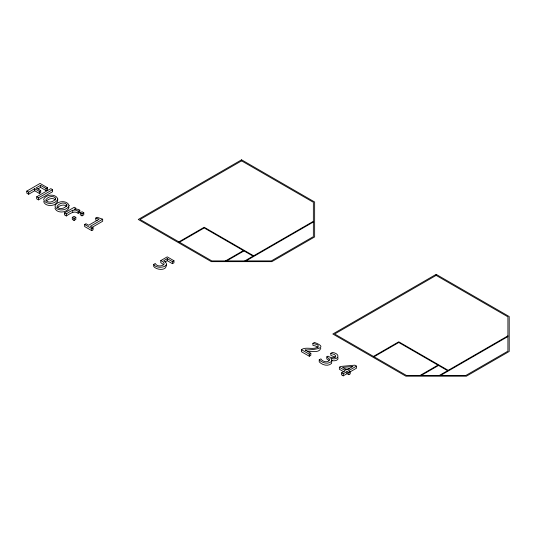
<?xml version="1.0" encoding="UTF-8"?>
<svg xmlns="http://www.w3.org/2000/svg" width="536" height="536" viewBox="0 0 536 536"><rect width="100%" height="100%" fill="white"/><g stroke="black" fill="none" stroke-linecap="round" stroke-linejoin="round"><path stroke-width="0.8" d="M320.796 348.346C318.96 353.459 311.691 350.812 307.523 351.489M46.498 200.799C48.883 198.749 52.984 197.315 55.463 200.008M57.767 207.305C60.153 205.255 64.253 203.827 66.732 206.521M47.469 187.721L46.062 188.531L40.535 185.342L36.093 187.908L40.729 190.582L40.729 192.632L39.342 193.436L34.699 190.756L28.683 194.233L26.8 193.148L26.8 191.097L40.059 183.439L47.469 187.721L47.469 189.764L46.062 190.582L40.535 187.386L37.996 188.853M26.8 191.097L28.683 192.183L34.699 188.706L39.342 191.386L40.729 190.582M36.689 196.806L50.84 188.639L52.602 189.657L52.602 191.707L38.458 199.874L36.689 198.856L36.689 196.806L38.458 197.824L52.602 189.657M64.534 212.886L74.269 207.265L76.032 208.283L74.203 209.341L75.683 209.161A4.368 2.519 0 0 1 79.294 209.918L79.81 210.273L79.81 212.323L78.162 213.274C74.377 210.085 69.579 213.938 66.303 215.954L64.534 214.929L64.534 212.886L66.303 213.904C69.579 211.888 74.377 208.035 78.162 211.224L78.162 213.274M78.162 211.224L79.81 210.273M72.293 217.361L74.062 216.343L75.824 217.361L75.824 219.412L74.062 220.43L72.293 219.412L72.293 217.361L74.062 218.38L75.824 217.361M80.253 212.772L82.028 211.747L83.79 212.765L83.79 214.815L82.015 215.84L80.253 214.815L80.253 212.772L82.015 213.79L83.79 212.765M91.844 227.499L102.671 221.254L102.671 219.204L90.403 226.286L93.056 227.82L93.056 229.864L91.73 230.634L84.648 226.547L84.648 224.497L85.974 223.733L88.628 225.261L99.093 219.217L95.776 218.072L95.776 220.122L97.103 220.577M95.776 218.072L97.143 217.288L102.671 219.204M84.648 224.497L91.73 228.584L93.056 227.82M178.877 241.877L204.203 227.257L253.635 255.799M179.48 242.225L204.203 227.954L253.032 256.148M166.294 264.945C166.803 271.042 156.539 270.178 153.698 266.472L153.698 264.422L155.279 263.511C157.959 268.951 169.771 264.04 160.787 260.59L160.787 262.64L163.916 264.858M160.787 260.59L167.239 256.865L173.952 260.744L173.952 262.787L172.411 263.679L167.245 260.697L165.148 261.91M173.952 260.744L172.411 261.628L167.245 258.654L163.755 260.67C172.766 266.72 156.619 269.91 153.698 264.422M225.495 260.911L243.391 250.58M226.701 260.911L243.994 250.928M244.785 260.911L313.359 221.321M245.99 260.911L313.359 222.018M312.917 343.348L314.471 342.45C331.121 348.601 310.913 349.981 305.064 349.961L310.826 353.291L310.826 355.335L309.279 356.232L301.379 351.676L301.379 349.626C306.378 346.323 313.325 350.383 318.176 346.765L318.116 345.305L317.232 344.615L312.917 343.348L312.917 345.398L315.463 345.948L318.116 347.355M301.379 349.626L309.279 354.182L310.826 353.291M331.744 361.485L331.596 363.421C328.019 366.745 322.283 365.096 319.228 361.867L319.228 359.817L320.876 358.865C322.31 361.981 328.903 363.261 329.734 359.361L326.799 356.862L326.799 358.912L329.037 360.406M335.429 357.311L330.833 355.375L330.833 353.325L332.374 352.433C341.338 353.767 338.43 360.842 330.839 358.336L331.998 360.447L331.596 361.371C328.019 364.694 322.283 363.046 319.228 359.817M326.799 356.862L327.992 356.172C330.203 357.586 333.472 358.671 335.623 356.554L335.804 355.924L334.498 354.584L330.833 353.325M344.012 371.951L339.368 369.271L339.368 367.22L340.708 366.45L354.845 365.177L356.5 366.135L356.5 368.185L348.769 372.647L346.993 371.622L343.241 373.793L341.586 372.835L341.586 374.885L343.241 375.843L346.993 373.672L348.769 374.698L350.209 373.867L350.209 371.817L348.44 370.791L356.5 366.135M341.586 372.835L345.338 370.671L339.368 367.22M373.445 356.413L398.764 341.794L448.197 370.336M374.048 356.762L398.764 342.491L447.594 370.684M420.057 375.441L437.952 365.11M421.263 375.441L438.555 365.458M439.346 375.441L507.92 335.851M440.552 375.441L507.92 336.548M344.909 369.23L349.64 368.822M331.436 360.507C333.533 361.257 338.946 360.808 337.995 357.619M79.294 211.968L79.81 212.323M69.023 206.93C68.42 212.973 56.535 213.965 54.9 208.028M57.754 200.417C57.144 206.467 45.258 207.459 43.63 201.523M348.769 372.647L348.769 374.698M346.993 371.622L346.993 373.672M343.241 373.793L343.241 375.843M309.279 354.182L309.279 356.232M172.411 261.628L172.411 263.679M167.245 258.654L167.245 260.697M91.73 228.584L91.73 230.634M82.015 213.79L82.015 215.84M74.062 218.38L74.062 220.43M72.715 210.199L72.715 212.249M66.303 213.904L66.303 215.954M46.062 188.531L46.062 190.582M40.535 185.342L40.535 187.386M39.342 191.386L39.342 193.436M38.458 197.824L38.458 199.874M34.699 188.706L34.699 190.756M28.683 192.183L28.683 194.233M55.644 198.407L55.63 198.863C53.694 201.797 48.702 203.506 45.975 200.625L45.828 199.727C47.784 196.826 52.729 195.071 55.463 197.965L55.644 198.407M66.92 204.913L66.9 205.375C64.963 208.303 59.972 210.012 57.245 207.13L57.097 206.233C59.054 203.332 64.005 201.583 66.732 204.471L66.92 204.913M57.834 199.111C55.824 204.397 45.406 205.228 43.63 199.472C45.674 194.193 56.005 193.382 57.834 199.111M69.104 205.616C67.094 210.903 56.675 211.733 54.9 205.978C56.943 200.699 67.275 199.888 69.104 205.616M241.582 159.815L138.261 219.465L211.318 261.648L271.839 261.648L314.639 236.939L314.639 201.998L241.582 159.815M241.582 160.86L140.07 219.465L211.847 260.911L271.31 260.911L313.359 236.637L313.359 202.3L241.582 160.86M436.143 274.352L332.823 334.002L405.879 376.185L466.4 376.185L509.2 351.475L509.2 316.535L436.143 274.352M436.143 275.397L334.632 334.002L406.409 375.441L465.871 375.441L507.92 351.167L507.92 316.836L436.143 275.397M352.788 366.497L346.899 369.9L342.544 367.388L352.788 366.497"/></g></svg>
